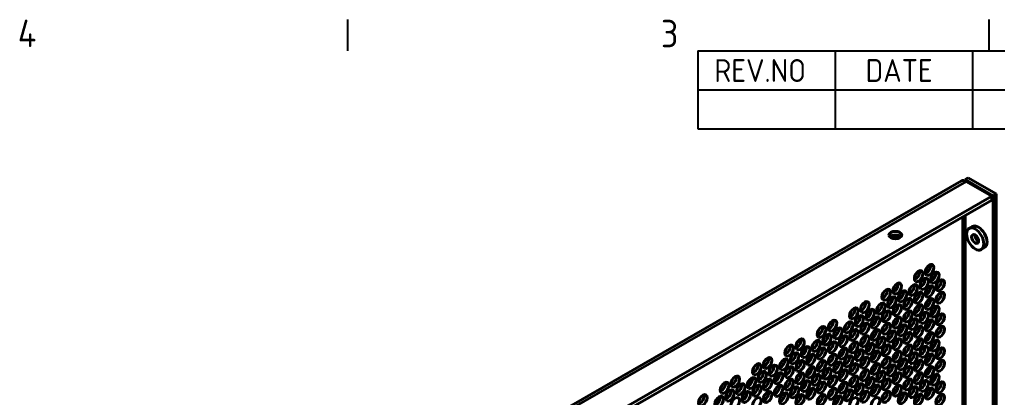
# Model space of a CAD drawing. Header units: millimetres. Extents: x 0 to 1682, y 0 to 1188.
# Drawn here: x 1189.7 to 1403.5, y 1072.1 to 1154.8 of the extents above; entities that cross this region are included whole.
import ezdxf

# ---------------------------------------------------------------- set-up
doc = ezdxf.new("R2010")
doc.units = ezdxf.units.MM
doc.header["$LTSCALE"] = 2
doc.layers.get('0').update_dxf_attribs({"color": 3, "lineweight": 25})
for name, color, linetype, lineweight in [('가시적인 것(ISO)', 3, 'Continuous', 40), ('가시적인 좁은 것(ISO)', 3, 'Continuous', 35), ('경계(ISO)', 7, 'Continuous', 25), ('기호(ISO)', 5, 'Continuous', 25)]:
    doc.layers.add(name, color=color, linetype=linetype, lineweight=lineweight)
doc.styles.add('ISO ProportionalPSTEK', font='isocp.shx')
doc.styles.add('문자 텍스트_PSTEK_POSCO', font='isocp.shx')

# ---------------------------------------------------------------- blocks, each defined once
blk = doc.blocks.new('경계 Default Border')
at = {"layer": '경계(ISO)'}
for p, q in [((630.75, 574), (630.75, 577.4)), ((700.83, 574), (700.83, 577.4))]:
    blk.add_line(p, q, dxfattribs=at)
at = {"layer": '경계(ISO)', "color": 2, "char_height": 3, "attachment_point": 7, "style": '문자 텍스트_PSTEK_POSCO'}
for s, insert in [('4', (594.68, 574.4)), ('3', (664.96, 574.37))]:
    blk.add_mtext(s, dxfattribs=dict(at, insert=insert))
blk = doc.blocks.new('리비전 내역')
at = {"layer": '기호(ISO)'}
for p, q in [((669, 574), (821, 574)), ((669, 574), (669, 569.72)), ((684, 574), (684, 569.72)), ((699, 574), (699, 569.72)), ((669, 569.72), (821, 569.72)), ((669, 569.72), (669, 565.44)), ((684, 569.72), (684, 565.44)), ((699, 569.72), (699, 565.44)), ((669, 565.44), (821, 565.44))]:
    blk.add_line(p, q, dxfattribs=at)
at = {"layer": '기호(ISO)', "color": 2, "char_height": 2.5, "attachment_point": 7, "style": 'ISO ProportionalPSTEK'}
for s, insert in [('REV.NO', (670.79, 570.58)), ('DATE', (687.31, 570.58))]:
    blk.add_mtext(s, dxfattribs=dict(at, insert=insert))

msp = doc.modelspace()

# ---------------------------------------------------------------- linework, layer by layer
at = {"layer": '가시적인 것(ISO)'}
for p, q in [((1397.077, 1120.208), (1396.37, 1119.801)), ((1403.205, 1116.679), (1397.077, 1120.208)), ((1216.002, 1016.064), (1395.607, 1119.492)), ((1402.498, 1116.272), (1396.37, 1119.801)), ((1396.37, 1119.801), (1396.37, 1119.506)), ((1396.606, 1119.393), (1402.262, 1116.136)), ((1402.262, 1116.136), (1222.657, 1012.708)), ((1402.262, 1115.318), (1402.262, 1116.136)), ((1402.498, 1116.272), (1403.205, 1116.679)), ((1402.498, 1038.638), (1402.498, 1116.272)), ((1403.205, 1039.045), (1403.205, 1116.679)), ((1402.262, 1115.318), (1222.657, 1011.891)), ((1397.962, 1109.528), (1397.255, 1109.121)), ((1400.623, 1104.906), (1399.916, 1104.499))]:
    msp.add_line(p, q, dxfattribs=at)
for centre, major_axis, ratio, start_param, end_param in [((1396.606, 1117.758), (-0.998, 1.733), 0.5780931, 5.4997209, 6.2831853), ((1399.293, 1107.217), (-1.331, 2.311), 0.5780931, 3.1415927, 6.2831853), ((1381.143, 1106.849), (-1.4, 0), 0.5758617, 3.6733321, 5.7514458), ((1381.143, 1106.849), (1.081, 0), 0.5758617, 0.4100941, 2.7314985), ((1399.293, 1107.217), (0.539, -0.936), 0.5780931, 3.8532147, 5.5715633), ((1387.884, 1100.439), (0.665, 1.155), 0.5780931, 3.6993769, 5.7254011), ((1385.528, 1099.082), (0.665, 1.155), 0.5780931, 3.6993769, 5.7254011), ((1389.063, 1098.758), (0.665, 1.155), 0.5780931, 3.6993769, 5.7254011), ((1380.813, 1096.368), (0.665, 1.155), 0.5780931, 3.6993769, 5.7254011), ((1384.349, 1096.044), (0.665, 1.155), 0.5780931, 3.6993769, 5.7254011), ((1386.706, 1097.401), (0.665, 1.155), 0.5780931, 3.6993769, 5.7254011), ((1387.884, 1095.72), (0.665, 1.155), 0.5780931, 3.6993769, 5.7254011), ((1390.242, 1097.077), (0.665, 1.155), 0.5780931, 3.6993769, 5.7254011), ((1378.456, 1095.01), (0.665, 1.155), 0.5780931, 3.6993769, 5.7254011), ((1381.992, 1094.686), (0.665, 1.155), 0.5780931, 3.6993769, 5.7254011), ((1385.528, 1094.362), (0.665, 1.155), 0.5780931, 3.6993769, 5.7254011), ((1390.242, 1094.352), (0.665, 1.155), 0.5780931, 3.6993769, 5.7254011), ((1373.742, 1092.296), (0.665, 1.155), 0.5780931, 3.6993769, 5.7254011), ((1377.278, 1091.972), (0.665, 1.155), 0.5780931, 3.6993769, 5.7254011), ((1379.635, 1093.329), (0.665, 1.155), 0.5780931, 3.6993769, 5.7254011), ((1380.813, 1091.648), (0.665, 1.155), 0.5780931, 3.6993769, 5.7254011), ((1383.17, 1093.005), (0.665, 1.155), 0.5780931, 3.6993769, 5.7254011), ((1385.528, 1091.637), (0.665, 1.155), 0.5780931, 3.6993769, 5.7254011), ((1387.884, 1092.994), (0.665, 1.155), 0.5780931, 3.6993769, 5.7254011), ((1389.063, 1091.313), (0.665, 1.155), 0.5780931, 3.6993769, 5.7254011), ((1371.385, 1090.938), (0.665, 1.155), 0.5780931, 3.6993769, 5.7254011), ((1372.564, 1089.257), (0.665, 1.155), 0.5780931, 3.6993769, 5.7254011), ((1374.921, 1090.614), (0.665, 1.155), 0.5780931, 3.6993769, 5.7254011), ((1378.456, 1090.29), (0.665, 1.155), 0.5780931, 3.6993769, 5.7254011), ((1383.17, 1090.28), (0.665, 1.155), 0.5780931, 3.6993769, 5.7254011), ((1386.706, 1089.956), (0.665, 1.155), 0.5780931, 3.6993769, 5.7254011), ((1390.242, 1089.632), (0.665, 1.155), 0.5780931, 3.6993769, 5.7254011), ((1366.671, 1088.224), (0.665, 1.155), 0.5780931, 3.6993769, 5.7254011), ((1370.207, 1087.9), (0.665, 1.155), 0.5780931, 3.6993769, 5.7254011), ((1373.742, 1087.576), (0.665, 1.155), 0.5780931, 3.6993769, 5.7254011), ((1376.099, 1088.933), (0.665, 1.155), 0.5780931, 3.6993769, 5.7254011), ((1378.456, 1087.565), (0.665, 1.155), 0.5780931, 3.6993769, 5.7254011), ((1380.813, 1088.922), (0.665, 1.155), 0.5780931, 3.6993769, 5.7254011), ((1381.992, 1087.241), (0.665, 1.155), 0.5780931, 3.6993769, 5.7254011), ((1384.349, 1088.598), (0.665, 1.155), 0.5780931, 3.6993769, 5.7254011), ((1387.884, 1088.274), (0.665, 1.155), 0.5780931, 3.6993769, 5.7254011), ((1364.314, 1086.866), (0.665, 1.155), 0.5780931, 3.6993769, 5.7254011), ((1365.493, 1085.185), (0.665, 1.155), 0.5780931, 3.6993769, 5.7254011), ((1367.85, 1086.542), (0.665, 1.155), 0.5780931, 3.6993769, 5.7254011), ((1369.028, 1084.861), (0.665, 1.155), 0.5780931, 3.6993769, 5.7254011), ((1371.385, 1086.218), (0.665, 1.155), 0.5780931, 3.6993769, 5.7254011), ((1373.742, 1084.85), (0.665, 1.155), 0.5780931, 3.6993769, 5.7254011), ((1376.099, 1086.208), (0.665, 1.155), 0.5780931, 3.6993769, 5.7254011), ((1379.635, 1085.884), (0.665, 1.155), 0.5780931, 3.6993769, 5.7254011), ((1383.17, 1085.56), (0.665, 1.155), 0.5780931, 3.6993769, 5.7254011), ((1385.528, 1086.917), (0.665, 1.155), 0.5780931, 3.6993769, 5.7254011), ((1387.884, 1085.549), (0.665, 1.155), 0.5780931, 3.6993769, 5.7254011), ((1390.242, 1086.907), (0.665, 1.155), 0.5780931, 3.6993769, 5.7254011), ((1357.243, 1082.794), (0.665, 1.155), 0.5780931, 3.6993769, 5.7254011), ((1359.6, 1084.152), (0.665, 1.155), 0.5780931, 3.6993769, 5.7254011), ((1363.136, 1083.828), (0.665, 1.155), 0.5780931, 3.6993769, 5.7254011), ((1366.671, 1083.504), (0.665, 1.155), 0.5780931, 3.6993769, 5.7254011), ((1371.385, 1083.493), (0.665, 1.155), 0.5780931, 3.6993769, 5.7254011), ((1374.921, 1083.169), (0.665, 1.155), 0.5780931, 3.6993769, 5.7254011), ((1377.278, 1084.527), (0.665, 1.155), 0.5780931, 3.6993769, 5.7254011), ((1378.456, 1082.845), (0.665, 1.155), 0.5780931, 3.6993769, 5.7254011), ((1380.813, 1084.202), (0.665, 1.155), 0.5780931, 3.6993769, 5.7254011), ((1383.17, 1082.835), (0.665, 1.155), 0.5780931, 3.6993769, 5.7254011), ((1385.528, 1084.192), (0.665, 1.155), 0.5780931, 3.6993769, 5.7254011), ((1389.063, 1083.868), (0.665, 1.155), 0.5780931, 3.6993769, 5.7254011), ((1358.422, 1081.113), (0.665, 1.155), 0.5780931, 3.6993769, 5.7254011), ((1360.779, 1082.47), (0.665, 1.155), 0.5780931, 3.6993769, 5.7254011), ((1361.957, 1080.789), (0.665, 1.155), 0.5780931, 3.6993769, 5.7254011), ((1364.314, 1082.146), (0.665, 1.155), 0.5780931, 3.6993769, 5.7254011), ((1366.671, 1080.778), (0.665, 1.155), 0.5780931, 3.6993769, 5.7254011), ((1369.028, 1082.136), (0.665, 1.155), 0.5780931, 3.6993769, 5.7254011), ((1372.564, 1081.812), (0.665, 1.155), 0.5780931, 3.6993769, 5.7254011), ((1376.099, 1081.488), (0.665, 1.155), 0.5780931, 3.6993769, 5.7254011), ((1380.813, 1081.477), (0.665, 1.155), 0.5780931, 3.6993769, 5.7254011), ((1384.349, 1081.153), (0.665, 1.155), 0.5780931, 3.6993769, 5.7254011), ((1386.706, 1082.511), (0.665, 1.155), 0.5780931, 3.6993769, 5.7254011), ((1387.884, 1080.829), (0.665, 1.155), 0.5780931, 3.6993769, 5.7254011), ((1390.242, 1082.187), (0.665, 1.155), 0.5780931, 3.6993769, 5.7254011), ((1350.172, 1078.722), (0.665, 1.155), 0.5780931, 3.6993769, 5.7254011), ((1352.529, 1080.08), (0.665, 1.155), 0.5780931, 3.6993769, 5.7254011), ((1356.065, 1079.756), (0.665, 1.155), 0.5780931, 3.6993769, 5.7254011), ((1359.6, 1079.432), (0.665, 1.155), 0.5780931, 3.6993769, 5.7254011), ((1364.314, 1079.421), (0.665, 1.155), 0.5780931, 3.6993769, 5.7254011), ((1367.85, 1079.097), (0.665, 1.155), 0.5780931, 3.6993769, 5.7254011), ((1370.207, 1080.455), (0.665, 1.155), 0.5780931, 3.6993769, 5.7254011), ((1371.385, 1078.773), (0.665, 1.155), 0.5780931, 3.6993769, 5.7254011), ((1373.742, 1080.13), (0.665, 1.155), 0.5780931, 3.6993769, 5.7254011), ((1376.099, 1078.763), (0.665, 1.155), 0.5780931, 3.6993769, 5.7254011), ((1378.456, 1080.12), (0.665, 1.155), 0.5780931, 3.6993769, 5.7254011), ((1381.992, 1079.796), (0.665, 1.155), 0.5780931, 3.6993769, 5.7254011), ((1385.528, 1079.472), (0.665, 1.155), 0.5780931, 3.6993769, 5.7254011), ((1390.242, 1079.461), (0.665, 1.155), 0.5780931, 3.6993769, 5.7254011), ((1351.351, 1077.041), (0.665, 1.155), 0.5780931, 3.6993769, 5.7254011), ((1353.708, 1078.398), (0.665, 1.155), 0.5780931, 3.6993769, 5.7254011), ((1354.886, 1076.717), (0.665, 1.155), 0.5780931, 3.6993769, 5.7254011), ((1357.243, 1078.074), (0.665, 1.155), 0.5780931, 3.6993769, 5.7254011), ((1359.6, 1076.707), (0.665, 1.155), 0.5780931, 3.6993769, 5.7254011), ((1361.957, 1078.064), (0.665, 1.155), 0.5780931, 3.6993769, 5.7254011), ((1363.136, 1076.383), (0.665, 1.155), 0.5780931, 3.6993769, 5.7254011), ((1365.493, 1077.74), (0.665, 1.155), 0.5780931, 3.6993769, 5.7254011), ((1369.028, 1077.416), (0.665, 1.155), 0.5780931, 3.6993769, 5.7254011), ((1373.742, 1077.405), (0.665, 1.155), 0.5780931, 3.6993769, 5.7254011), ((1377.278, 1077.081), (0.665, 1.155), 0.5780931, 3.6993769, 5.7254011), ((1379.635, 1078.439), (0.665, 1.155), 0.5780931, 3.6993769, 5.7254011), ((1380.813, 1076.757), (0.665, 1.155), 0.5780931, 3.6993769, 5.7254011), ((1383.17, 1078.115), (0.665, 1.155), 0.5780931, 3.6993769, 5.7254011), ((1385.528, 1076.747), (0.665, 1.155), 0.5780931, 3.6993769, 5.7254011), ((1387.884, 1078.104), (0.665, 1.155), 0.5780931, 3.6993769, 5.7254011), ((1389.063, 1076.423), (0.665, 1.155), 0.5780931, 3.6993769, 5.7254011), ((1343.101, 1074.65), (0.665, 1.155), 0.5780931, 3.6993769, 5.7254011), ((1345.458, 1076.008), (0.665, 1.155), 0.5780931, 3.6993769, 5.7254011), ((1346.637, 1074.326), (0.665, 1.155), 0.5780931, 3.6993769, 5.7254011), ((1348.994, 1075.684), (0.665, 1.155), 0.5780931, 3.6993769, 5.7254011), ((1352.529, 1075.36), (0.665, 1.155), 0.5780931, 3.6993769, 5.7254011), ((1357.243, 1075.349), (0.665, 1.155), 0.5780931, 3.6993769, 5.7254011), ((1360.779, 1075.025), (0.665, 1.155), 0.5780931, 3.6993769, 5.7254011), ((1364.314, 1074.701), (0.665, 1.155), 0.5780931, 3.6993769, 5.7254011), ((1366.671, 1076.059), (0.665, 1.155), 0.5780931, 3.6993769, 5.7254011), ((1369.028, 1074.691), (0.665, 1.155), 0.5780931, 3.6993769, 5.7254011), ((1371.385, 1076.048), (0.665, 1.155), 0.5780931, 3.6993769, 5.7254011), ((1372.564, 1074.367), (0.665, 1.155), 0.5780931, 3.6993769, 5.7254011), ((1374.921, 1075.724), (0.665, 1.155), 0.5780931, 3.6993769, 5.7254011), ((1378.456, 1075.4), (0.665, 1.155), 0.5780931, 3.6993769, 5.7254011), ((1383.17, 1075.389), (0.665, 1.155), 0.5780931, 3.6993769, 5.7254011), ((1386.706, 1075.065), (0.665, 1.155), 0.5780931, 3.6993769, 5.7254011), ((1390.242, 1074.741), (0.665, 1.155), 0.5780931, 3.6993769, 5.7254011), ((1344.28, 1072.969), (0.665, 1.155), 0.5780931, 3.6993769, 5.7254011), ((1347.815, 1072.645), (0.665, 1.155), 0.5780931, 3.6993769, 5.7254011), ((1350.172, 1074.002), (0.665, 1.155), 0.5780931, 3.6993769, 5.7254011), ((1352.529, 1072.635), (0.665, 1.155), 0.5780931, 3.6993769, 5.7254011), ((1354.886, 1073.992), (0.665, 1.155), 0.5780931, 3.6993769, 5.7254011), ((1356.065, 1072.311), (0.665, 1.155), 0.5780931, 3.6993769, 5.7254011), ((1358.422, 1073.668), (0.665, 1.155), 0.5780931, 3.6993769, 5.7254011), ((1361.957, 1073.344), (0.665, 1.155), 0.5780931, 3.6993769, 5.7254011), ((1366.671, 1073.333), (0.665, 1.155), 0.5780931, 3.6993769, 5.7254011), ((1370.207, 1073.009), (0.665, 1.155), 0.5780931, 3.6993769, 5.7254011), ((1373.742, 1072.685), (0.665, 1.155), 0.5780931, 3.6993769, 5.7254011), ((1376.099, 1074.043), (0.665, 1.155), 0.5780931, 3.6993769, 5.7254011), ((1378.456, 1072.675), (0.665, 1.155), 0.5780931, 3.6993769, 5.7254011), ((1380.813, 1074.032), (0.665, 1.155), 0.5780931, 3.6993769, 5.7254011), ((1381.992, 1072.351), (0.665, 1.155), 0.5780931, 3.6993769, 5.7254011), ((1384.349, 1073.708), (0.665, 1.155), 0.5780931, 3.6993769, 5.7254011), ((1387.884, 1073.384), (0.665, 1.155), 0.5780931, 3.6993769, 5.7254011), ((1338.387, 1071.936), (0.665, 1.155), 0.5780931, 3.6993769, 5.7254011), ((1341.923, 1071.612), (0.665, 1.155), 0.5780931, 3.6993769, 5.7254011), ((1359.6, 1071.987), (0.665, 1.155), 0.5780931, 3.6993769, 5.7254011), ((1364.314, 1071.976), (0.665, 1.155), 0.5780931, 3.6993769, 5.7254011), ((1367.85, 1071.652), (0.665, 1.155), 0.5780931, 3.6993769, 5.7254011), ((1385.528, 1072.027), (0.665, 1.155), 0.5780931, 3.6993769, 5.7254011), ((1390.242, 1072.016), (0.665, 1.155), 0.5780931, 3.6993769, 5.7254011)]:
    msp.add_ellipse(centre, major_axis=major_axis, ratio=ratio, start_param=start_param, end_param=end_param, dxfattribs=at)
for centre, major_axis, ratio in [((1398.585, 1106.81), (-1.331, 2.311), 0.5780931), ((1381.143, 1107.666), (-1.4, 0), 0.5758617), ((1398.585, 1106.81), (-0.539, 0.936), 0.5780931), ((1388.592, 1100.032), (-0.665, -1.155), 0.5780931), ((1386.235, 1098.675), (-0.665, -1.155), 0.5780931), ((1389.77, 1098.351), (-0.665, -1.155), 0.5780931), ((1381.521, 1095.96), (-0.665, -1.155), 0.5780931), ((1385.056, 1095.636), (-0.665, -1.155), 0.5780931), ((1387.413, 1096.994), (-0.665, -1.155), 0.5780931), ((1388.592, 1095.312), (-0.665, -1.155), 0.5780931), ((1390.949, 1096.67), (-0.665, -1.155), 0.5780931), ((1379.164, 1094.603), (-0.665, -1.155), 0.5780931), ((1380.342, 1092.922), (-0.665, -1.155), 0.5780931), ((1382.699, 1094.279), (-0.665, -1.155), 0.5780931), ((1386.235, 1093.955), (-0.665, -1.155), 0.5780931), ((1390.949, 1093.944), (-0.665, -1.155), 0.5780931), ((1374.449, 1091.888), (-0.665, -1.155), 0.5780931), ((1377.985, 1091.564), (-0.665, -1.155), 0.5780931), ((1381.521, 1091.24), (-0.665, -1.155), 0.5780931), ((1383.878, 1092.598), (-0.665, -1.155), 0.5780931), ((1386.235, 1091.23), (-0.665, -1.155), 0.5780931), ((1388.592, 1092.587), (-0.665, -1.155), 0.5780931), ((1389.77, 1090.906), (-0.665, -1.155), 0.5780931), ((1372.093, 1090.531), (-0.665, -1.155), 0.5780931), ((1373.271, 1088.85), (-0.665, -1.155), 0.5780931), ((1375.628, 1090.207), (-0.665, -1.155), 0.5780931), ((1379.164, 1089.883), (-0.665, -1.155), 0.5780931), ((1383.878, 1089.873), (-0.665, -1.155), 0.5780931), ((1387.413, 1089.549), (-0.665, -1.155), 0.5780931), ((1390.949, 1089.225), (-0.665, -1.155), 0.5780931), ((1365.021, 1086.459), (-0.665, -1.155), 0.5780931), ((1367.378, 1087.816), (-0.665, -1.155), 0.5780931), ((1370.914, 1087.492), (-0.665, -1.155), 0.5780931), ((1374.449, 1087.168), (-0.665, -1.155), 0.5780931), ((1376.806, 1088.526), (-0.665, -1.155), 0.5780931), ((1379.164, 1087.158), (-0.665, -1.155), 0.5780931), ((1381.521, 1088.515), (-0.665, -1.155), 0.5780931), ((1382.699, 1086.834), (-0.665, -1.155), 0.5780931), ((1385.056, 1088.191), (-0.665, -1.155), 0.5780931), ((1386.235, 1086.51), (-0.665, -1.155), 0.5780931), ((1388.592, 1087.867), (-0.665, -1.155), 0.5780931), ((1390.949, 1086.499), (-0.665, -1.155), 0.5780931), ((1366.2, 1084.778), (-0.665, -1.155), 0.5780931), ((1368.557, 1086.135), (-0.665, -1.155), 0.5780931), ((1369.735, 1084.454), (-0.665, -1.155), 0.5780931), ((1372.093, 1085.811), (-0.665, -1.155), 0.5780931), ((1374.449, 1084.443), (-0.665, -1.155), 0.5780931), ((1376.806, 1085.801), (-0.665, -1.155), 0.5780931), ((1380.342, 1085.477), (-0.665, -1.155), 0.5780931), ((1383.878, 1085.153), (-0.665, -1.155), 0.5780931), ((1388.592, 1085.142), (-0.665, -1.155), 0.5780931), ((1357.95, 1082.387), (-0.665, -1.155), 0.5780931), ((1360.307, 1083.744), (-0.665, -1.155), 0.5780931), ((1363.843, 1083.421), (-0.665, -1.155), 0.5780931), ((1367.378, 1083.096), (-0.665, -1.155), 0.5780931), ((1372.093, 1083.086), (-0.665, -1.155), 0.5780931), ((1375.628, 1082.762), (-0.665, -1.155), 0.5780931), ((1377.985, 1084.119), (-0.665, -1.155), 0.5780931), ((1379.164, 1082.438), (-0.665, -1.155), 0.5780931), ((1381.521, 1083.795), (-0.665, -1.155), 0.5780931), ((1383.878, 1082.427), (-0.665, -1.155), 0.5780931), ((1386.235, 1083.785), (-0.665, -1.155), 0.5780931), ((1389.77, 1083.461), (-0.665, -1.155), 0.5780931), ((1359.129, 1080.706), (-0.665, -1.155), 0.5780931), ((1361.486, 1082.063), (-0.665, -1.155), 0.5780931), ((1362.664, 1080.382), (-0.665, -1.155), 0.5780931), ((1365.021, 1081.739), (-0.665, -1.155), 0.5780931), ((1367.378, 1080.371), (-0.665, -1.155), 0.5780931), ((1369.735, 1081.729), (-0.665, -1.155), 0.5780931), ((1370.914, 1080.047), (-0.665, -1.155), 0.5780931), ((1373.271, 1081.405), (-0.665, -1.155), 0.5780931), ((1376.806, 1081.081), (-0.665, -1.155), 0.5780931), ((1381.521, 1081.07), (-0.665, -1.155), 0.5780931), ((1385.056, 1080.746), (-0.665, -1.155), 0.5780931), ((1387.413, 1082.103), (-0.665, -1.155), 0.5780931), ((1388.592, 1080.422), (-0.665, -1.155), 0.5780931), ((1390.949, 1081.779), (-0.665, -1.155), 0.5780931), ((1350.879, 1078.315), (-0.665, -1.155), 0.5780931), ((1353.236, 1079.673), (-0.665, -1.155), 0.5780931), ((1354.415, 1077.991), (-0.665, -1.155), 0.5780931), ((1356.772, 1079.349), (-0.665, -1.155), 0.5780931), ((1360.307, 1079.025), (-0.665, -1.155), 0.5780931), ((1365.021, 1079.014), (-0.665, -1.155), 0.5780931), ((1368.557, 1078.69), (-0.665, -1.155), 0.5780931), ((1372.093, 1078.366), (-0.665, -1.155), 0.5780931), ((1374.449, 1079.723), (-0.665, -1.155), 0.5780931), ((1376.806, 1078.355), (-0.665, -1.155), 0.5780931), ((1379.164, 1079.713), (-0.665, -1.155), 0.5780931), ((1380.342, 1078.031), (-0.665, -1.155), 0.5780931), ((1382.699, 1079.389), (-0.665, -1.155), 0.5780931), ((1386.235, 1079.065), (-0.665, -1.155), 0.5780931), ((1390.949, 1079.054), (-0.665, -1.155), 0.5780931), ((1352.058, 1076.634), (-0.665, -1.155), 0.5780931), ((1355.593, 1076.31), (-0.665, -1.155), 0.5780931), ((1357.95, 1077.667), (-0.665, -1.155), 0.5780931), ((1360.307, 1076.299), (-0.665, -1.155), 0.5780931), ((1362.664, 1077.657), (-0.665, -1.155), 0.5780931), ((1363.843, 1075.975), (-0.665, -1.155), 0.5780931), ((1366.2, 1077.333), (-0.665, -1.155), 0.5780931), ((1369.735, 1077.009), (-0.665, -1.155), 0.5780931), ((1374.449, 1076.998), (-0.665, -1.155), 0.5780931), ((1377.985, 1076.674), (-0.665, -1.155), 0.5780931), ((1381.521, 1076.35), (-0.665, -1.155), 0.5780931), ((1383.878, 1077.707), (-0.665, -1.155), 0.5780931), ((1386.235, 1076.34), (-0.665, -1.155), 0.5780931), ((1388.592, 1077.697), (-0.665, -1.155), 0.5780931), ((1389.77, 1076.016), (-0.665, -1.155), 0.5780931), ((1343.808, 1074.243), (-0.665, -1.155), 0.5780931), ((1346.165, 1075.601), (-0.665, -1.155), 0.5780931), ((1347.344, 1073.919), (-0.665, -1.155), 0.5780931), ((1349.701, 1075.277), (-0.665, -1.155), 0.5780931), ((1350.879, 1073.595), (-0.665, -1.155), 0.5780931), ((1353.236, 1074.953), (-0.665, -1.155), 0.5780931), ((1355.593, 1073.585), (-0.665, -1.155), 0.5780931), ((1357.95, 1074.942), (-0.665, -1.155), 0.5780931), ((1361.486, 1074.618), (-0.665, -1.155), 0.5780931), ((1365.021, 1074.294), (-0.665, -1.155), 0.5780931), ((1367.378, 1075.651), (-0.665, -1.155), 0.5780931), ((1369.735, 1074.283), (-0.665, -1.155), 0.5780931), ((1372.093, 1075.641), (-0.665, -1.155), 0.5780931), ((1373.271, 1073.96), (-0.665, -1.155), 0.5780931), ((1375.628, 1075.317), (-0.665, -1.155), 0.5780931), ((1376.806, 1073.635), (-0.665, -1.155), 0.5780931), ((1379.164, 1074.993), (-0.665, -1.155), 0.5780931), ((1381.521, 1073.625), (-0.665, -1.155), 0.5780931), ((1383.878, 1074.982), (-0.665, -1.155), 0.5780931), ((1387.413, 1074.658), (-0.665, -1.155), 0.5780931), ((1390.949, 1074.334), (-0.665, -1.155), 0.5780931), ((1339.094, 1071.529), (-0.665, -1.155), 0.5780931), ((1344.987, 1072.562), (-0.665, -1.155), 0.5780931), ((1348.522, 1072.238), (-0.665, -1.155), 0.5780931), ((1353.236, 1072.227), (-0.665, -1.155), 0.5780931), ((1356.772, 1071.903), (-0.665, -1.155), 0.5780931), ((1359.129, 1073.261), (-0.665, -1.155), 0.5780931), ((1360.307, 1071.579), (-0.665, -1.155), 0.5780931), ((1362.664, 1072.937), (-0.665, -1.155), 0.5780931), ((1365.021, 1071.569), (-0.665, -1.155), 0.5780931), ((1367.378, 1072.926), (-0.665, -1.155), 0.5780931), ((1370.914, 1072.602), (-0.665, -1.155), 0.5780931), ((1374.449, 1072.278), (-0.665, -1.155), 0.5780931), ((1379.164, 1072.268), (-0.665, -1.155), 0.5780931), ((1382.699, 1071.944), (-0.665, -1.155), 0.5780931), ((1385.056, 1073.301), (-0.665, -1.155), 0.5780931), ((1386.235, 1071.62), (-0.665, -1.155), 0.5780931), ((1388.592, 1072.977), (-0.665, -1.155), 0.5780931), ((1390.949, 1071.609), (-0.665, -1.155), 0.5780931), ((1342.63, 1071.205), (-0.665, -1.155), 0.5780931), ((1346.165, 1070.881), (-0.665, -1.155), 0.5780931), ((1350.879, 1070.87), (-0.665, -1.155), 0.5780931), ((1368.557, 1071.245), (-0.665, -1.155), 0.5780931), ((1372.093, 1070.921), (-0.665, -1.155), 0.5780931), ((1376.806, 1070.91), (-0.665, -1.155), 0.5780931)]:
    msp.add_ellipse(centre, major_axis=major_axis, ratio=ratio, dxfattribs=at)
at = {"layer": '가시적인 좁은 것(ISO)'}
for p, q in [((1396.606, 1119.393), (1217, 1015.966)), ((1395.898, 1035.048), (1395.898, 1111.654)), ((1396.37, 1111.925), (1396.37, 1035.081))]:
    msp.add_line(p, q, dxfattribs=at)

# ---------------------------------------------------------------- block references
at = {"xscale": 2, "yscale": 2, "zscale": 2}
msp.add_blockref('경계 Default Border', (0, 0), dxfattribs=at)
at = {"layer": '기호(ISO)', "xscale": 2, "yscale": 2, "zscale": 2}
msp.add_blockref('리비전 내역', (0, 0), dxfattribs=at)

doc.saveas('drawing.dxf')
